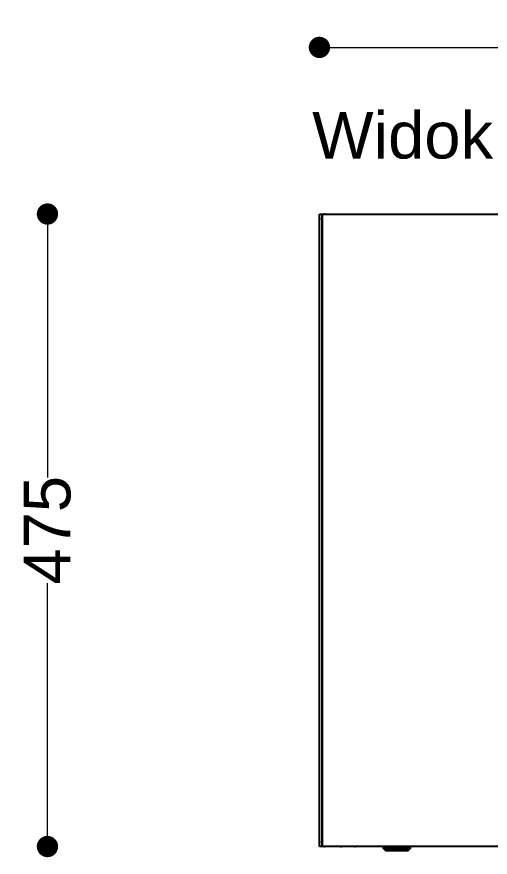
# Model space of a CAD drawing. Header units: millimetres. Extents: x 10366 to 13995, y 24552 to 29685.
# Drawn here: x 12847 to 13202, y 26665 to 27296 of the extents above; entities that cross this region are included whole.
import ezdxf

# ---------------------------------------------------------------- set-up
doc = ezdxf.new("R2010")
doc.units = ezdxf.units.MM
doc.header["$LTSCALE"] = 3
doc.layers.add('DomyÅ›lny', color=7, linetype='Continuous')
doc.styles.get("Standard").update_dxf_attribs({"font": 'arial.ttf'})
doc.dimstyles.new('MATEUSZ', dxfattribs={"dimtxt": 35, "dimasz": 16, "dimexe": 0.18, "dimexo": 0.0625, "dimgap": 0.09, "dimtad": 0, "dimdec": 0, "dimdsep": 46, "dimtxsty": 'Standard', "dimblk": 'DOT', "dimcen": 0.09, "dimse1": 1, "dimse2": 1, "dimadec": 0, "dimazin": 0, "dimtfac": 1, "dimtdec": 0, "dimtofl": 0, "dimtmove": 0, "dimatfit": 3, "dimfxl": 1, "dimtolj": 1, "dimtzin": 0, "dimlwd": 9, "dimlwe": 9, "dimarcsym": 0})

# ---------------------------------------------------------------- blocks, each defined once
blk = doc.blocks.new('_Dot')
at = {"color": 0, "linetype": 'ByBlock', "lineweight": -2}
blk.add_line((-0.5, 0), (-1, 0), dxfattribs=at)
at = {"color": 0, "linetype": 'ByBlock', "const_width": 0.5}
blk.add_lwpolyline([(-0.25, 0, 1), (0.25, 0, 1)], format="xyb", close=True, dxfattribs=at)
blk = doc.blocks.new('*D29')
at = {"color": 0, "lineweight": 9, "transparency": 16777216}
for p, q in [((13090.28, 27272.72), (13272.19, 27272.72)), ((13533.28, 27272.72), (13351.37, 27272.72))]:
    blk.add_line(p, q, dxfattribs=at)
at = {"layer": 'Defpoints', "color": 0, "transparency": 16777216}
for p in [(13549.28, 27272.72), (13074.28, 27147.59), (13549.28, 27147.59)]:
    blk.add_point(p, dxfattribs=at)
at = {"color": 0, "lineweight": 9, "transparency": 16777216, "xscale": 16, "yscale": 16, "zscale": 16, "rotation": 180}
blk.add_blockref('_Dot', (13074.28, 27272.72), dxfattribs=at)
at = {"color": 0, "lineweight": 9, "transparency": 16777216, "xscale": 16, "yscale": 16, "zscale": 16}
blk.add_blockref('_Dot', (13549.28, 27272.72), dxfattribs=at)
at = {"color": 0, "transparency": 16777216, "insert": (13311.78, 27272.72), "char_height": 35, "attachment_point": 5}
blk.add_mtext('\\A1;475', dxfattribs=at)
blk = doc.blocks.new('*D37')
at = {"color": 0, "lineweight": 9, "transparency": 16777216}
for p, q in [((12870.32, 27131.59), (12870.32, 26949.68)), ((12870.32, 26688.59), (12870.32, 26870.5))]:
    blk.add_line(p, q, dxfattribs=at)
at = {"layer": 'Defpoints', "color": 0, "transparency": 16777216}
for p in [(13074.28, 27147.59), (12870.32, 26672.59), (13074.28, 26672.59)]:
    blk.add_point(p, dxfattribs=at)
at = {"color": 0, "lineweight": 9, "transparency": 16777216, "xscale": 16, "yscale": 16, "zscale": 16}
for p, rotation in [((12870.32, 27147.59), 90), ((12870.32, 26672.59), 270)]:
    blk.add_blockref('_Dot', p, dxfattribs=dict(at, rotation=rotation))
at = {"color": 0, "transparency": 16777216, "insert": (12870.32, 26910.09), "char_height": 35, "attachment_point": 5, "rotation": 90}
blk.add_mtext('\\A1;475', dxfattribs=at)

msp = doc.modelspace()

# ---------------------------------------------------------------- linework, layer by layer
at = {"layer": 'DomyÅ›lny'}
for p, q in [((13074.28, 27147.59), (13076.28, 27147.59)), ((13076.28, 27147.59), (13547.28, 27147.59)), ((13076.28, 26672.59), (13074.28, 26672.59)), ((13547.28, 26672.59), (13076.28, 26672.59)), ((13122.25, 26671.09), (13122.25, 26672.59)), ((13123.75, 26669.59), (13122.25, 26671.09)), ((13142.25, 26671.09), (13140.75, 26669.59)), ((13142.25, 26672.59), (13142.25, 26671.09))]:
    msp.add_line(p, q, dxfattribs=at)
for points in [[(13074.28, 27145.94, 0), (13074.28, 27147.59, 0)], [(13074.28, 26674.24, 0), (13074.28, 27145.94, 0)], [(13076.28, 27145.94, 0), (13076.28, 27147.59, 0)], [(13076.28, 27147.59, 0), (13076.28, 27147.59, 0), (13076.28, 27147.59, 0), (13076.28, 27147.59, 0), (13076.28, 27147.59, 0), (13076.28, 27147.59, 0), (13076.28, 27147.59, 0), (13076.28, 27147.59, 0), (13076.28, 27147.59, 0), (13076.28, 27147.59, 0), (13076.28, 27147.59, 0), (13076.28, 27147.59, 0), (13076.28, 27147.59, 0), (13076.28, 27147.58, 0), (13076.28, 27147.55, 0), (13076.28, 27147.41, 0), (13076.28, 27145.94, 0)], [(13076.28, 26674.24, 0), (13076.28, 27145.94, 0)], [(13076.28, 27145.94, 0), (13076.28, 26674.24, 0)], [(13074.28, 26672.59, 0), (13074.28, 26672.59, 0), (13074.28, 26672.59, 0), (13074.28, 26672.59, 0), (13074.28, 26672.59, 0), (13074.28, 26672.59, 0), (13074.28, 26672.59, 0), (13074.28, 26672.59, 0), (13074.28, 26672.59, 0), (13074.28, 26672.59, 0), (13074.28, 26672.59, 0), (13074.28, 26672.59, 0), (13074.28, 26672.6, 0), (13074.28, 26672.6, 0), (13074.28, 26672.64, 0), (13074.28, 26672.78, 0), (13074.28, 26674.24, 0)], [(13076.28, 26672.59, 0), (13076.28, 26672.59, 0), (13076.28, 26672.59, 0), (13076.28, 26672.59, 0), (13076.28, 26672.59, 0), (13076.28, 26672.59, 0), (13076.28, 26672.59, 0), (13076.28, 26672.59, 0), (13076.28, 26672.59, 0), (13076.28, 26672.59, 0), (13076.28, 26672.59, 0), (13076.28, 26672.59, 0), (13076.28, 26672.6, 0), (13076.28, 26672.6, 0), (13076.28, 26672.64, 0), (13076.28, 26672.78, 0), (13076.28, 26674.24, 0)], [(13076.28, 26674.24, 0), (13076.28, 26672.59, 0)], [(13139.32, 26671.09, 0), (13122.25, 26671.09, 0)], [(13142.25, 26671.09, 0), (13142.25, 26671.09, 0), (13142.25, 26671.09, 0), (13142.25, 26671.09, 0), (13142.25, 26671.09, 0), (13142.25, 26671.09, 0), (13142.25, 26671.09, 0), (13142.25, 26671.09, 0), (13142.25, 26671.09, 0), (13142.25, 26671.09, 0), (13142.25, 26671.09, 0), (13142.24, 26671.09, 0), (13142.24, 26671.09, 0), (13142.19, 26671.09, 0), (13141.97, 26671.09, 0), (13139.32, 26671.09, 0)]]:
    msp.add_polyline3d(points, dxfattribs=at)
msp.add_polyline3d([(13138.26, 26669.59, 0), (13126.24, 26669.59, 0), (13123.75, 26669.59, 0), (13126.24, 26669.59, 0), (13138.26, 26669.59, 0), (13140.75, 26669.59, 0)], close=True, dxfattribs=at)
for centre, radius, start, end in [((13078.41, 27143.46), 4.13, 161.01046, 180), ((13078.41, 27143.46), 4.13, 90, 105.96165), ((13078.41, 26676.72), 4.13, 180, 195.81822), ((13078.41, 26676.72), 4.13, 251.14093, 270), ((13090.15, 26676.72), 4.13, 270, 288.62473), ((13090.28, 26676.59), 4, 270, 286.75399), ((13101.38, 26676.72), 4.13, 253.97619, 270)]:
    msp.add_arc(centre, radius, start, end, dxfattribs=at)

# ---------------------------------------------------------------- texts
msp.add_text('Widok z góry', height=34.9616).set_placement((13068.81, 27189.28))

# ---------------------------------------------------------------- dimensions: what is measured, and where the dimension line sits
dim = msp.add_linear_dim(base=(13549.28, 27272.72), p1=(13074.28, 27147.59), p2=(13549.28, 27147.59), dimstyle='MATEUSZ')
dim.commit()
dim.dimension.update_dxf_attribs({"geometry": '*D29', "text_midpoint": (13311.78, 27272.72)})
dim = msp.add_linear_dim(base=(12870.32, 26672.59), p1=(13074.28, 27147.59), p2=(13074.28, 26672.59), angle=90, dimstyle='MATEUSZ')
dim.commit()
dim.dimension.update_dxf_attribs({"geometry": '*D37', "text_midpoint": (12870.32, 26910.09)})

doc.saveas('drawing.dxf')
